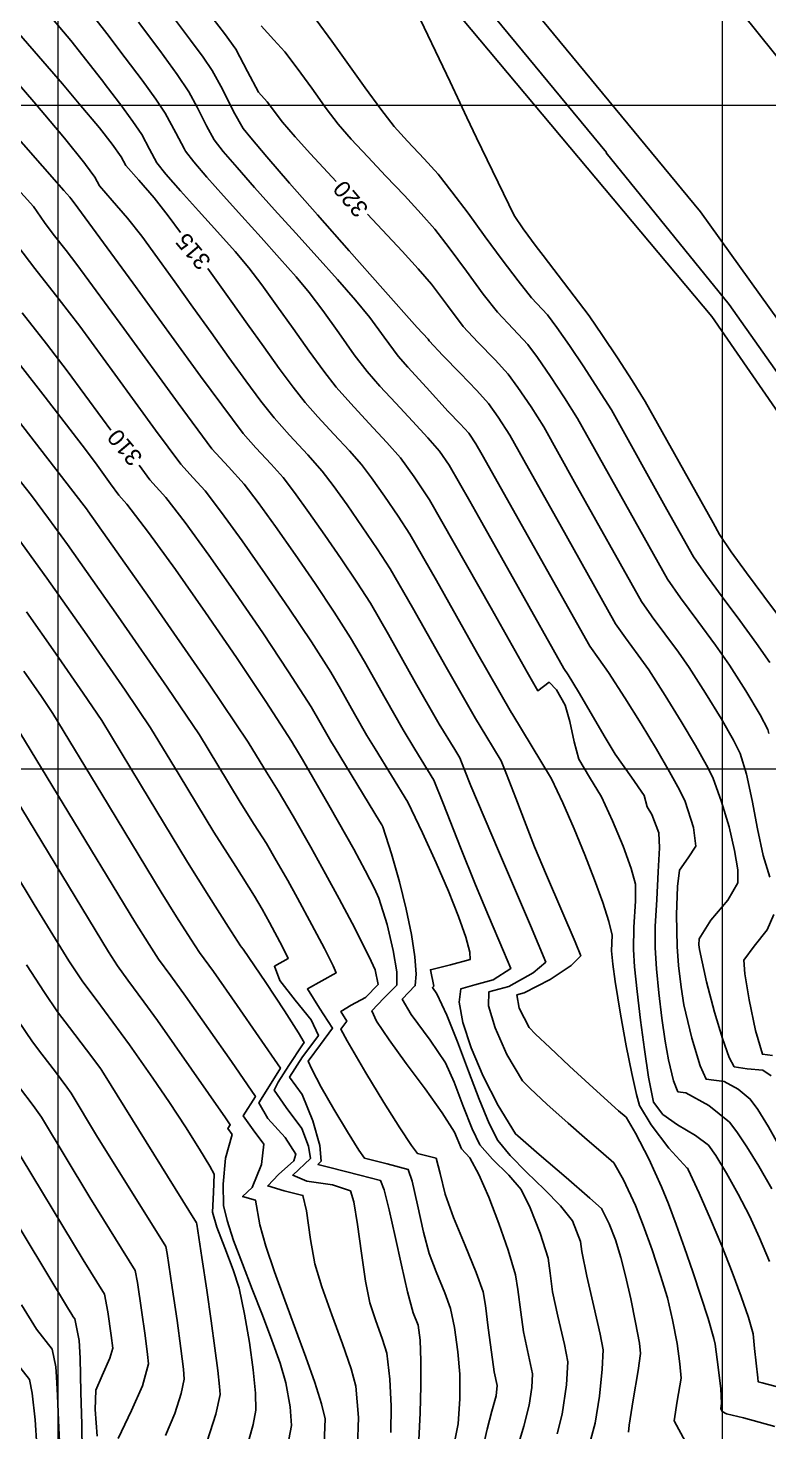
# Model space of a CAD drawing. Extents: x 62405 to 62842, y 108162 to 109685.
# Drawn here: x 62498.9 to 62526.8, y 108550 to 108602.9 of the extents above; entities that cross this region are included whole.
import ezdxf
from ezdxf.enums import TextEntityAlignment as Align

# ---------------------------------------------------------------- set-up
doc = ezdxf.new("R2010")
doc.units = 0
doc.header["$LTSCALE"] = 0.999976
doc.header["$MEASUREMENT"] = 0
for name, color, linetype in [('Bâti', 7, 'Continuous'), ('coordinate', 2, 'Continuous'), ('curve livello 1 m', 2, 'Continuous'), ('curve livello 1m', 2, 'Continuous'), ('curve livello 5 m', 7, 'Continuous'), ('curve livello 5m', 7, 'Continuous'), ('Strade', 7, 'Continuous')]:
    doc.layers.add(name, color=color, linetype=linetype)
doc.styles.add('ARIAL', font='arial.ttf')

msp = doc.modelspace()

# ---------------------------------------------------------------- linework, layer by layer
at = {"layer": 'Bâti', "linetype": 'Continuous'}
for p, q in [((62520.642, 108598.213), (62515.989, 108603.848)), ((62524.618, 108592.042), (62515.231, 108603.235)), ((62520.635, 108598.208), (62525.27, 108592.494)), ((62525.27, 108592.494), (62529.116, 108587.012)), ((62528.423, 108586.509), (62524.618, 108592.042)), ((62528.423, 108586.509), (62524.618, 108592.042))]:
    msp.add_line(p, q, dxfattribs=at)
at = {"layer": 'coordinate', "linetype": 'Continuous', "lineweight": 0}
for p, q in [((62500, 108634.678), (62500, 108487.501)), ((62525, 108634.678), (62525, 108487.501)), ((62446.133, 108600), (62561.886, 108600)), ((62418.386, 108575), (62561.886, 108575))]:
    msp.add_line(p, q, dxfattribs=at)
at = {"layer": 'curve livello 1 m'}
for p, q in [((62501.745, 108600.83), (62502.318, 108600.072)), ((62501.014, 108597.802), (62500.242, 108598.761))]:
    msp.add_line(p, q, dxfattribs=at)
at = {"layer": 'curve livello 1 m', "flags": 128}
for points in [[(62499.477, 108603.626), (62499.658, 108603.417), (62500.479, 108602.437), (62501.091, 108601.673), (62501.728, 108600.852), (62501.745, 108600.83)], [(62500.242, 108598.761), (62499.169, 108600.042), (62497.525, 108601.937)], [(62496.374, 108601.169), (62500.224, 108596.783), (62500.444, 108596.539), (62500.485, 108596.479), (62500.608, 108596.321), (62502.822, 108593.303), (62505.37, 108589.788), (62506.966, 108587.638), (62507.447, 108587.099), (62508.027, 108586.482), (62508.479, 108585.972), (62508.909, 108585.407), (62509.447, 108584.665), (62510.047, 108583.811), (62510.663, 108582.912), (62511.249, 108582.034), (62511.76, 108581.241), (62512.442, 108580.061), (62513.463, 108578.246), (62514.352, 108576.691), (62514.936, 108575.735), (62515.126, 108575.424), (62515.306, 108574.972), (62515.543, 108574.371), (62516.583, 108571.922), (62517.792, 108569.109), (62518.362, 108567.729), (62517.89, 108567.32), (62516.97, 108566.813), (62516.22, 108566.603), (62516.21, 108566.082), (62516.457, 108565.245), (62516.901, 108564.252), (62517.484, 108563.257), (62517.771, 108562.971), (62518.407, 108562.378), (62519.201, 108561.656), (62519.82, 108561.119), (62520.54, 108560.504), (62520.919, 108560.168), (62521.288, 108559.523), (62521.738, 108558.565), (62522.029, 108557.825), (62522.363, 108556.889), (62522.685, 108555.92), (62522.939, 108555.082), (62523.137, 108554.249), (62523.31, 108553.358), (62523.412, 108552.598), (62523.453, 108552.052), (62523.307, 108551.185), (62523.199, 108550.445), (62523.621, 108549.654)], [(62502.318, 108600.072), (62502.327, 108600.06), (62502.824, 108599.38), (62503.154, 108598.899), (62503.446, 108598.345), (62503.721, 108597.829), (62504.061, 108597.402), (62504.616, 108596.769), (62505.295, 108596.015), (62506.009, 108595.224), (62506.668, 108594.483), (62507.181, 108593.875), (62507.672, 108593.232), (62508.244, 108592.444), (62508.853, 108591.587), (62509.457, 108590.74), (62510.01, 108589.979), (62510.47, 108589.383), (62511.019, 108588.761), (62511.707, 108588.024), (62512.382, 108587.301), (62512.892, 108586.717), (62513.414, 108585.997), (62513.984, 108585.141), (62516.312, 108581.056), (62517.666, 108578.645), (62518.06, 108577.944), (62518.493, 108578.266), (62518.763, 108577.983), (62519.092, 108577.405), (62519.269, 108576.793), (62519.428, 108576.019), (62519.609, 108575.371), (62520.012, 108574.695), (62520.463, 108573.954), (62520.88, 108573.044), (62521.271, 108572.09), (62521.577, 108571.246), (62521.737, 108570.666), (62521.737, 108570.017), (62521.681, 108569.043), (62521.66, 108568.204), (62521.708, 108567.544), (62521.803, 108566.617), (62521.931, 108565.541), (62522.077, 108564.43), (62522.229, 108563.399), (62522.413, 108562.458), (62522.773, 108561.984), (62523.321, 108561.596), (62523.995, 108561.191), (62524.49, 108560.827), (62524.769, 108560.44), (62525.167, 108559.784), (62525.61, 108558.984), (62526.027, 108558.165), (62526.402, 108557.347), (62526.784, 108556.445)], [(62504.758, 108598.344), (62504.802, 108598.261), (62505.115, 108597.861), (62505.606, 108597.288), (62506.226, 108596.591), (62506.922, 108595.819), (62507.645, 108595.02), (62508.343, 108594.241), (62508.965, 108593.531), (62509.461, 108592.939), (62509.97, 108592.261), (62510.568, 108591.424), (62511.156, 108590.601), (62511.638, 108589.965), (62512.114, 108589.419), (62512.712, 108588.774), (62513.345, 108588.101), (62513.924, 108587.474), (62514.362, 108586.965), (62514.726, 108586.442), (62515.499, 108585.083), (62515.95, 108584.282), (62517.318, 108581.846), (62519.037, 108578.785), (62519.208, 108578.548), (62519.599, 108577.909), (62520.077, 108577.085), (62520.563, 108576.246), (62520.977, 108575.563), (62521.593, 108574.686), (62522.067, 108573.999), (62522.174, 108573.575), (62522.352, 108573.28), (62522.617, 108572.596), (62522.637, 108572.024), (62522.599, 108571.129), (62522.537, 108570.087), (62522.486, 108569.072), (62522.481, 108568.26), (62522.532, 108567.478), (62522.62, 108566.565), (62522.732, 108565.62), (62522.856, 108564.746), (62522.98, 108564.044), (62523.176, 108563.26), (62523.338, 108562.843), (62523.63, 108562.807), (62524.496, 108562.33), (62525.276, 108561.698), (62525.556, 108561.339), (62525.933, 108560.771), (62526.379, 108560.04), (62526.869, 108559.192)], [(62526.987, 108550.243), (62525.81, 108550.561), (62525.81, 108550.561), (62525.169, 108550.711), (62525.001, 108550.799), (62524.946, 108550.902), (62524.979, 108551.112), (62524.948, 108551.651), (62524.857, 108552.477), (62524.734, 108553.341), (62524.734, 108553.341), (62524.688, 108553.557), (62524.47, 108554.3), (62524.202, 108555.149), (62523.902, 108556.056), (62523.587, 108556.971), (62523.274, 108557.842), (62522.98, 108558.622), (62522.722, 108559.259), (62522.722, 108559.259), (62522.241, 108560.313), (62521.744, 108561.285), (62521.382, 108561.883), (62521.382, 108561.883), (62521.097, 108562.13), (62520.15, 108562.987), (62519.26, 108563.804), (62518.509, 108564.505), (62517.976, 108565.015), (62517.742, 108565.259), (62517.742, 108565.259), (62517.363, 108565.991), (62517.276, 108566.491), (62517.276, 108566.491), (62517.552, 108566.569), (62518.526, 108567.076), (62519.313, 108567.594), (62519.678, 108567.968), (62519.678, 108567.968), (62519.472, 108568.485), (62518.97, 108569.652), (62518.387, 108571.003), (62517.936, 108572.072), (62517.936, 108572.072), (62517.619, 108572.881), (62517.232, 108573.897), (62516.884, 108574.807), (62516.684, 108575.301), (62516.684, 108575.301), (62516.104, 108576.264), (62515.712, 108576.905), (62514.612, 108578.832), (62513.347, 108581.079), (62512.501, 108582.541), (62512.501, 108582.541), (62512.016, 108583.291), (62511.457, 108584.122), (62510.886, 108584.946), (62510.363, 108585.675), (62509.95, 108586.221), (62509.95, 108586.221), (62509.407, 108586.832), (62508.711, 108587.573), (62508.134, 108588.22), (62508.134, 108588.22), (62507.642, 108588.848), (62507.068, 108589.619), (62506.436, 108590.493), (62505.767, 108591.432), (62505.082, 108592.397), (62504.403, 108593.349), (62503.753, 108594.251), (62503.152, 108595.063), (62502.622, 108595.747), (62502.622, 108595.747), (62502.042, 108596.405), (62501.558, 108596.964), (62501.558, 108596.964), (62501.383, 108597.293), (62501.039, 108597.769), (62501.014, 108597.802)], [(62498.138, 108597.22), (62499.076, 108596.183), (62499.489, 108595.582), (62499.824, 108595.145), (62500.304, 108594.53), (62500.713, 108594), (62502.484, 108591.586), (62504.522, 108588.775), (62505.798, 108587.056), (62506.416, 108586.377), (62507.008, 108585.724), (62507.534, 108585.033), (62508.192, 108584.126), (62508.925, 108583.083), (62509.677, 108581.984), (62510.394, 108580.91), (62511.018, 108579.941), (62511.538, 108579.042), (62512.315, 108577.661), (62512.992, 108576.477), (62513.436, 108575.749), (62514.148, 108574.584), (62514.516, 108573.673), (62515.154, 108572.042), (62515.713, 108570.633), (62516.204, 108569.475), (62516.777, 108568.144), (62517.047, 108567.491), (62516.388, 108567.058), (62515.686, 108566.876), (62515.163, 108566.715), (62515.101, 108566.217), (62515.24, 108565.453), (62515.55, 108564.499), (62516.004, 108563.431), (62516.572, 108562.324), (62517.226, 108561.255), (62517.305, 108561.182), (62518.109, 108560.482), (62519.129, 108559.61), (62520.025, 108558.842), (62520.457, 108558.453), (62520.754, 108557.871), (62520.981, 108557.262), (62521.19, 108556.606), (62521.365, 108555.915), (62521.561, 108555.045), (62521.745, 108554.148), (62521.885, 108553.375), (62521.927, 108552.992), (62521.834, 108552.342), (62521.649, 108551.241), (62521.499, 108550.288), (62521.471, 108550.018)], [(62498.492, 108594.684), (62499.128, 108593.854), (62500.042, 108592.686), (62500.819, 108591.679), (62502.146, 108589.87), (62503.674, 108587.763), (62504.63, 108586.474), (62505.093, 108585.965), (62505.537, 108585.476), (62506.159, 108584.659), (62506.936, 108583.587), (62507.802, 108582.354), (62508.692, 108581.055), (62509.539, 108579.786), (62510.277, 108578.641), (62510.634, 108578.024), (62511.167, 108577.076), (62511.632, 108576.263), (62511.937, 108575.764), (62513.17, 108573.744), (62513.725, 108572.595), (62514.242, 108571.46), (62514.698, 108570.392), (62515.074, 108569.443), (62515.349, 108568.663), (62515.503, 108568.106), (62515.515, 108567.822), (62514.777, 108567.629), (62514.019, 108567.436), (62514.146, 108566.817), (62514.098, 108566.768), (62514.257, 108566.534), (62514.635, 108565.73), (62515.04, 108564.72), (62515.454, 108563.624), (62515.857, 108562.561), (62516.233, 108561.649), (62516.561, 108561.009), (62517.018, 108560.439), (62517.637, 108559.811), (62518.308, 108559.166), (62518.92, 108558.544), (62519.364, 108557.984), (62519.668, 108557.204), (62519.72, 108556.826), (62519.912, 108555.903), (62520.174, 108554.756), (62520.408, 108553.718), (62520.517, 108553.12), (62520.491, 108552.398), (62520.383, 108551.376), (62520.227, 108550.361), (62520.227, 108550.361), (62520.058, 108549.758)], [(62515.893, 108548.986), (62516.153, 108550.133), (62516.153, 108550.133), (62516.338, 108550.81), (62516.494, 108551.388), (62516.494, 108551.388), (62516.535, 108551.775), (62516.423, 108552.295), (62516.314, 108553.033), (62516.197, 108553.952), (62516.088, 108554.797), (62516.002, 108555.312), (62516.002, 108555.312), (62515.745, 108556.042), (62515.331, 108557.054), (62514.895, 108558.114), (62514.569, 108558.991), (62514.569, 108558.991), (62514.383, 108559.77), (62514.234, 108560.341), (62514.234, 108560.341), (62513.532, 108560.519), (62513.305, 108560.814), (62512.863, 108561.488), (62512.27, 108562.437), (62511.589, 108563.562), (62510.884, 108564.759), (62510.884, 108564.759), (62510.647, 108565.2), (62510.873, 108565.503), (62510.642, 108565.866), (62511.038, 108566.101), (62511.578, 108566.389), (62511.578, 108566.389), (62512.054, 108566.885), (62511.941, 108567.437), (62511.792, 108567.767), (62511.486, 108568.381), (62511.069, 108569.192), (62510.584, 108570.113), (62510.077, 108571.057), (62510.077, 108571.057), (62509.52, 108572.06), (62508.859, 108573.218), (62508.292, 108574.182), (62508.292, 108574.182), (62507.85, 108574.88), (62507.474, 108575.501), (62507.163, 108576.014), (62507.163, 108576.014), (62505.689, 108578.198), (62503.455, 108581.424), (62501.13, 108584.723), (62501.13, 108584.723), (62501.119, 108584.738), (62501.113, 108584.745), (62500.984, 108584.911), (62495.502, 108591.991)], [(62497.738, 108591.273), (62499.517, 108588.997), (62501.031, 108587.036), (62501.471, 108586.436), (62501.977, 108585.738), (62502.295, 108585.31), (62502.595, 108584.979), (62503.409, 108583.911), (62504.425, 108582.509), (62505.558, 108580.897), (62506.721, 108579.198), (62507.828, 108577.538), (62508.794, 108576.041), (62508.911, 108575.835), (62508.937, 108575.792), (62509.203, 108575.357), (62510.251, 108573.548), (62511.133, 108571.979), (62511.559, 108571.179), (62511.912, 108570.495), (62512.084, 108570.131), (62512.39, 108569.143), (62512.624, 108568.167), (62512.755, 108567.356), (62512.751, 108566.863), (62512.262, 108566.363), (62511.817, 108565.887), (62511.99, 108565.497), (62512.462, 108564.799), (62513.112, 108563.913), (62513.82, 108562.959), (62514.466, 108562.055), (62514.928, 108561.32), (62515.19, 108560.693), (62515.508, 108560.35), (62515.837, 108559.731), (62516.215, 108558.874), (62516.599, 108557.887), (62516.949, 108556.875), (62517.224, 108555.943), (62517.309, 108555.395), (62517.418, 108554.54), (62517.522, 108553.805), (62517.716, 108552.922), (62517.863, 108552.223), (62517.832, 108551.705), (62517.738, 108551.046), (62517.537, 108550.255), (62517.244, 108549.283)], [(62527.222, 108560.663), (62526.741, 108561.519), (62526.344, 108562.179), (62526.062, 108562.57), (62526.062, 108562.57), (62525.598, 108562.946), (62525.082, 108563.231), (62525.082, 108563.231), (62524.398, 108563.314), (62524.17, 108563.817), (62523.861, 108564.856), (62523.562, 108566.12), (62523.562, 108566.12), (62523.454, 108566.783), (62523.357, 108567.596), (62523.302, 108568.316), (62523.302, 108568.316), (62523.282, 108569.509), (62523.316, 108570.575), (62523.392, 108571.193), (62523.392, 108571.193), (62523.719, 108571.654), (62524.012, 108572.087), (62524.012, 108572.087), (62523.92, 108572.791), (62523.612, 108573.77), (62523.612, 108573.77), (62523.397, 108574.213), (62523.022, 108574.895), (62522.527, 108575.745), (62521.953, 108576.698), (62521.339, 108577.685), (62520.726, 108578.639), (62520.726, 108578.639), (62520.363, 108579.142), (62520.015, 108579.625), (62520.015, 108579.625), (62515.967, 108586.831), (62515.735, 108587.249), (62515.491, 108587.612)], [(62514.861, 108549.337), (62515.06, 108550.338), (62515.123, 108551.282), (62515.125, 108552.209), (62515.125, 108552.209), (62515.05, 108553.053), (62514.922, 108553.969), (62514.78, 108554.682), (62514.78, 108554.682), (62514.564, 108555.272), (62514.234, 108556.068), (62513.972, 108556.758), (62513.972, 108556.758), (62513.763, 108557.562), (62513.535, 108558.583), (62513.329, 108559.482), (62513.186, 108559.922), (62513.186, 108559.922), (62512.395, 108560.133), (62511.541, 108560.34), (62511.541, 108560.34), (62511.322, 108560.649), (62510.893, 108561.336), (62510.383, 108562.193), (62510.383, 108562.193), (62509.914, 108563.022), (62509.555, 108563.691), (62509.414, 108563.997), (62509.414, 108563.997), (62509.88, 108564.619), (62510.337, 108565.234), (62509.843, 108565.994), (62509.393, 108566.717), (62509.393, 108566.717), (62509.929, 108567.017), (62510.472, 108567.319), (62510.472, 108567.319), (62510.355, 108567.588), (62510.029, 108568.235), (62509.562, 108569.128), (62509.022, 108570.136), (62509.022, 108570.136), (62508.655, 108570.796), (62508.219, 108571.559), (62507.846, 108572.194), (62507.846, 108572.194), (62507.39, 108572.915), (62506.859, 108573.751), (62506.859, 108573.751), (62506.02, 108575.139), (62505.324, 108576.284), (62505.324, 108576.284), (62504.111, 108578.082), (62502.271, 108580.738), (62500.357, 108583.455), (62499.649, 108584.432), (62499.006, 108585.299), (62499.006, 108585.299), (62498.254, 108586.252)], [(62498.173, 108584.134), (62499.583, 108582.186), (62499.583, 108582.186), (62501.087, 108580.053), (62502.532, 108577.966), (62503.485, 108576.554), (62504.565, 108574.777), (62505.868, 108572.623), (62506.692, 108571.325), (62507.4, 108570.206), (62507.685, 108569.717), (62507.966, 108569.215), (62508.451, 108568.299), (62508.664, 108567.858), (62508.145, 108567.568), (62508.355, 108567.035), (62508.935, 108566.299), (62509.535, 108565.547), (62509.802, 108564.965), (62509.555, 108564.628), (62509.202, 108564.161), (62508.72, 108563.389), (62509.192, 108562.736), (62509.596, 108561.749), (62509.86, 108560.818), (62509.904, 108560.225), (62509.783, 108560.11), (62510.235, 108559.986), (62511.36, 108559.703), (62512.138, 108559.504), (62512.273, 108559.149), (62512.463, 108558.394), (62512.687, 108557.396), (62512.926, 108556.314), (62513.162, 108555.304), (62513.374, 108554.524), (62513.558, 108554.051), (62513.637, 108553.488), (62513.659, 108552.708), (62513.655, 108551.768), (62513.629, 108550.746), (62513.583, 108549.719)], [(62518.886, 108584.217), (62520.993, 108580.465), (62521.366, 108579.937), (62521.846, 108579.291), (62522.244, 108578.731), (62522.858, 108577.772), (62523.463, 108576.79), (62524.002, 108575.881), (62524.416, 108575.143), (62524.648, 108574.674), (62524.978, 108573.768), (62525.259, 108572.824), (62525.47, 108571.935), (62525.587, 108571.199), (62525.59, 108570.709), (62525.212, 108570.06), (62524.578, 108569.308), (62524.13, 108568.602), (62524.123, 108568.372), (62524.143, 108568.196), (62524.415, 108566.989), (62524.714, 108565.839), (62525.009, 108564.85), (62525.267, 108564.13), (62525.458, 108563.784), (62525.947, 108563.713), (62526.533, 108563.654), (62526.848, 108563.441)], [(62498.719, 108578.681), (62499.375, 108577.735), (62499.808, 108577.093), (62501.656, 108574.052), (62503.886, 108570.366), (62504.467, 108569.436), (62505.002, 108568.592), (62505.33, 108568.087), (62505.855, 108567.372), (62506.748, 108566.095), (62508.372, 108563.726), (62507.964, 108563.072), (62507.558, 108562.421), (62507.906, 108561.834), (62508.554, 108561.119), (62508.954, 108560.493), (62508.885, 108560.239), (62508.304, 108559.724), (62507.894, 108559.3), (62508.51, 108559.117), (62509.222, 108558.937), (62509.351, 108558.355), (62509.504, 108557.284), (62509.666, 108556.362), (62509.931, 108555.5), (62510.31, 108554.443), (62510.71, 108553.356), (62511.043, 108552.406), (62511.217, 108551.76), (62511.312, 108550.575), (62511.277, 108549.472)], [(62497.969, 108577.363), (62500.201, 108573.69), (62502.895, 108569.237), (62503.428, 108568.388), (62503.785, 108567.834), (62504.243, 108567.207), (62504.799, 108566.45), (62504.799, 108566.45), (62506.527, 108563.981), (62507.43, 108562.663), (62506.977, 108561.938), (62507.349, 108561.414), (62507.753, 108560.865), (62507.661, 108560.102), (62507.31, 108559.237), (62506.949, 108558.896), (62507.432, 108558.763), (62507.594, 108557.826), (62507.829, 108557.023), (62508.154, 108556.059), (62508.536, 108554.999), (62508.938, 108553.909), (62509.326, 108552.852), (62509.664, 108551.893), (62509.919, 108551.096), (62510.055, 108550.525), (62510.055, 108550.525), (62510.024, 108549.586)], [(62508.638, 108549.478), (62508.793, 108550.271), (62508.793, 108550.271), (62508.737, 108550.981), (62508.572, 108551.883), (62508.572, 108551.883), (62508.36, 108552.616), (62508.056, 108553.483), (62507.696, 108554.432), (62507.313, 108555.41), (62506.941, 108556.364), (62506.614, 108557.242), (62506.366, 108557.991), (62506.23, 108558.559), (62506.23, 108558.559), (62506.218, 108559.363), (62506.308, 108560.341), (62506.308, 108560.341), (62506.553, 108561.238), (62506.396, 108561.454), (62506.487, 108561.601), (62506.305, 108561.867), (62503.744, 108565.529), (62503.229, 108566.233), (62502.626, 108567.047), (62502.239, 108567.58), (62502.239, 108567.58), (62501.905, 108568.109), (62498.386, 108573.913)], [(62497.505, 108572.542), (62499.099, 108569.901), (62500.408, 108567.777), (62500.932, 108566.981), (62501.438, 108566.313), (62502.688, 108564.607), (62503.576, 108563.351), (62504.204, 108562.44), (62504.798, 108561.524), (62505.326, 108560.682), (62505.712, 108560.044), (62505.875, 108559.735), (62505.852, 108559.054), (62505.813, 108558.313), (62505.978, 108557.749), (62506.278, 108556.963), (62506.596, 108556.136), (62506.818, 108555.45), (62507.028, 108554.466), (62507.212, 108553.403), (62507.353, 108552.374), (62507.436, 108551.487), (62507.447, 108550.854), (62507.343, 108550.312), (62507.12, 108549.493)], [(62498.2, 108565.971), (62499.043, 108564.729), (62499.397, 108564.255), (62499.905, 108563.591), (62500.337, 108563.018), (62500.5, 108562.787), (62501.457, 108561.202), (62504.059, 108557.01), (62504.106, 108556.754), (62504.305, 108555.466), (62504.485, 108554.235), (62504.63, 108553.174), (62504.725, 108552.397), (62504.754, 108552.018), (62504.634, 108551.474), (62504.401, 108550.726), (62504.046, 108549.903)], [(62502.267, 108549.789), (62502.774, 108550.845), (62503.18, 108551.767), (62503.18, 108551.767), (62503.407, 108552.601), (62503.377, 108552.949), (62503.284, 108553.669), (62503.149, 108554.619), (62502.99, 108555.654), (62502.99, 108555.654), (62502.906, 108556.114), (62501.202, 108558.859), (62499.375, 108561.886), (62499.063, 108562.327), (62498.548, 108563.007)], [(62501.482, 108549.873), (62501.402, 108550.875), (62501.421, 108551.605), (62501.421, 108551.605), (62501.66, 108552.152), (62501.959, 108552.809), (62501.959, 108552.809), (62502.061, 108553.183), (62502.006, 108553.663), (62501.874, 108554.553), (62501.874, 108554.553), (62501.753, 108555.218), (62500.947, 108556.516), (62498.25, 108560.985)], [(62500.917, 108549.271), (62500.897, 108550.314), (62500.867, 108551.532), (62500.83, 108552.814), (62500.83, 108552.814), (62500.801, 108553.473), (62500.63, 108554.296), (62500.575, 108554.366), (62500.522, 108554.452), (62500.36, 108554.722), (62497.125, 108560.084)], [(62498.432, 108552.647), (62498.929, 108552.006), (62499.034, 108551.496), (62499.137, 108550.489), (62499.2, 108549.509), (62499.216, 108548.709), (62499.179, 108548.242), (62498.77, 108547.54)]]:
    msp.add_lwpolyline(points, dxfattribs=at)
at = {"layer": 'curve livello 1m'}
msp.add_line((62520.001, 108592.062), (62518.264, 108594.332), dxfattribs=at)
at = {"layer": 'curve livello 1m', "flags": 128}
for points in [[(62484.084, 108620.328), (62485.561, 108619.011), (62486.119, 108618.502), (62489.967, 108614.852), (62490.095, 108614.731), (62490.105, 108614.722), (62490.115, 108614.713), (62490.181, 108614.651), (62498.14, 108607.08), (62498.645, 108606.535), (62499.268, 108605.836), (62499.902, 108605.105), (62500.439, 108604.464), (62501.12, 108603.616), (62501.835, 108602.701), (62502.535, 108601.786), (62503.169, 108600.937), (62503.687, 108600.22), (62504.04, 108599.702), (62504.432, 108598.956), (62504.758, 108598.344)], [(62511.936, 108606.747), (62512.145, 108606.059), (62512.474, 108605.265), (62512.862, 108604.497), (62513.247, 108603.891), (62513.367, 108603.788), (62514.761, 108600.876), (62515.127, 108600.102), (62515.393, 108599.537), (62515.756, 108598.77), (62517.171, 108595.843), (62517.506, 108595.347), (62517.999, 108594.676), (62518.264, 108594.332)], [(62515.491, 108587.612), (62515.466, 108587.648), (62515.138, 108587.997), (62514.693, 108588.469), (62514.693, 108588.469), (62513.871, 108589.363), (62513.172, 108590.133), (62512.806, 108590.547), (62512.806, 108590.547), (62512.282, 108591.261), (62511.74, 108592.003), (62511.74, 108592.003), (62511.195, 108592.657), (62510.519, 108593.432), (62509.757, 108594.287), (62508.952, 108595.178), (62508.152, 108596.063), (62507.4, 108596.9), (62506.741, 108597.646), (62506.221, 108598.258), (62505.884, 108598.694), (62505.884, 108598.694), (62505.591, 108599.221), (62505.244, 108599.92), (62504.925, 108600.504), (62504.925, 108600.504), (62504.482, 108601.156), (62503.83, 108602.058), (62503.033, 108603.125)], [(62504.421, 108603.199), (62504.995, 108602.447), (62505.47, 108601.805), (62505.811, 108601.307), (62506.194, 108600.603), (62506.612, 108599.762), (62506.966, 108599.127), (62507.256, 108598.764), (62507.858, 108598.055), (62508.714, 108597.068), (62509.766, 108595.866), (62510.956, 108594.515), (62512.229, 108593.082), (62513.525, 108591.631), (62513.931, 108591.19), (62513.978, 108591.127), (62514.491, 108590.567), (62515.137, 108589.902), (62515.761, 108589.259), (62516.207, 108588.761), (62516.571, 108588.246), (62517.009, 108587.568), (62517.706, 108586.318), (62518.886, 108584.217)], [(62507.646, 108602.993), (62508.129, 108602.463), (62508.543, 108602.006), (62509.01, 108601.392), (62509.553, 108600.634), (62510.093, 108599.88), (62510.553, 108599.278), (62511.042, 108598.718), (62511.661, 108598.049), (62512.348, 108597.324), (62513.039, 108596.594), (62513.671, 108595.913), (62514.183, 108595.33), (62514.732, 108594.624), (62515.373, 108593.751), (62516.008, 108592.886), (62516.539, 108592.206), (62517.136, 108591.576), (62517.687, 108590.988), (62518.046, 108590.5), (62518.537, 108589.786), (62519.07, 108588.978), (62519.558, 108588.205), (62521.182, 108585.291), (62522.949, 108582.145), (62523.437, 108581.443), (62524.088, 108580.563), (62524.752, 108579.666), (62525.28, 108578.914), (62525.892, 108577.945), (62526.426, 108577.045), (62526.72, 108576.483), (62526.761, 108576.341)], [(62509.718, 108603.219), (62510.309, 108602.409), (62510.938, 108601.527), (62511.565, 108600.648), (62512.15, 108599.847), (62512.654, 108599.2), (62513.159, 108598.639), (62513.787, 108597.977), (62514.309, 108597.4), (62514.832, 108596.739), (62515.437, 108595.929), (62516.082, 108595.047), (62516.723, 108594.171), (62517.317, 108593.378), (62517.82, 108592.746), (62518.427, 108592.102), (62518.78, 108591.628), (62519.254, 108590.947), (62519.793, 108590.146), (62520.338, 108589.309), (62520.832, 108588.523), (62522.92, 108584.778), (62523.927, 108582.985), (62524.386, 108582.318), (62524.997, 108581.484), (62525.665, 108580.586), (62526.297, 108579.726), (62526.798, 108579.005)], [(62520.001, 108592.062), (62520.502, 108591.326), (62521.062, 108590.483), (62521.61, 108589.635), (62522.107, 108588.842), (62524.658, 108584.265), (62524.905, 108583.825), (62525.344, 108583.181), (62525.921, 108582.386), (62526.571, 108581.51), (62527.231, 108580.623), (62527.834, 108579.795), (62528.316, 108579.097), (62528.792, 108578.292), (62528.928, 108577.724), (62529.066, 108577.138), (62529.464, 108576.355), (62529.986, 108575.466), (62530.364, 108574.711), (62530.632, 108573.852), (62530.868, 108572.902), (62531.029, 108572.074)]]:
    msp.add_lwpolyline(points, dxfattribs=at)
at = {"layer": 'curve livello 5 m'}
msp.add_line((62500.803, 108600.051), (62500.169, 108600.808), dxfattribs=at)
at = {"layer": 'curve livello 5 m', "flags": 128}
for points in [[(62500.169, 108600.808), (62498.527, 108602.701)], [(62504.613, 108595.206), (62504.154, 108595.827), (62503.624, 108596.511), (62503.624, 108596.511), (62503.044, 108597.169), (62502.56, 108597.728), (62502.56, 108597.728), (62502.385, 108598.057), (62502.041, 108598.533), (62501.562, 108599.145), (62501.562, 108599.145), (62500.803, 108600.051)], [(62527.228, 108551.691), (62526.504, 108551.878), (62526.363, 108551.915), (62526.345, 108552.073), (62526.224, 108553.177), (62526.163, 108553.733), (62525.987, 108554.34), (62525.717, 108555.129), (62525.377, 108556.047), (62524.986, 108557.039), (62524.566, 108558.051), (62524.139, 108559.029), (62523.725, 108559.918), (62523.704, 108559.955), (62523.68, 108559.971), (62522.992, 108560.721), (62522.33, 108561.594), (62521.892, 108562.328), (62521.773, 108562.741), (62521.6, 108563.526), (62521.394, 108564.573), (62521.179, 108565.768), (62520.975, 108567), (62520.888, 108567.643), (62520.839, 108568.149), (62520.857, 108568.737), (62520.731, 108569.256), (62520.505, 108569.969), (62520.199, 108570.823), (62519.833, 108571.767), (62519.427, 108572.751), (62519, 108573.721), (62518.573, 108574.627), (62517.082, 108577.104), (62517.073, 108577.119), (62515.76, 108579.417), (62514.251, 108582.097), (62513.243, 108583.841), (62512.8, 108584.522), (62512.291, 108585.269), (62511.803, 108585.959), (62511.421, 108586.469), (62510.975, 108586.98), (62510.384, 108587.612), (62509.782, 108588.257), (62509.302, 108588.801), (62508.855, 108589.375), (62508.329, 108590.087), (62507.749, 108590.893), (62507.139, 108591.75), (62506.525, 108592.614), (62505.642, 108593.844)], [(62498.659, 108592.176), (62499.572, 108591.007), (62500.35, 108590), (62501.677, 108588.191), (62501.985, 108587.765)], [(62503.052, 108586.444), (62503.462, 108585.892), (62503.462, 108585.892), (62504.066, 108585.228), (62504.784, 108584.285), (62505.681, 108583.048), (62506.68, 108581.625), (62507.706, 108580.127), (62508.683, 108578.662), (62509.536, 108577.341), (62509.536, 108577.341), (62509.871, 108576.755), (62510.271, 108576.049), (62510.271, 108576.049), (62510.437, 108575.778), (62512.109, 108573.04), (62512.189, 108572.9), (62512.228, 108572.824), (62512.561, 108571.804), (62512.859, 108570.752), (62513.111, 108569.72), (62513.307, 108568.761), (62513.435, 108567.926), (62513.486, 108567.268), (62513.448, 108566.84), (62513.448, 108566.84), (62512.957, 108566.327), (62513.296, 108565.755), (62514.01, 108564.788), (62514.593, 108563.927), (62514.593, 108563.927), (62514.915, 108563.209), (62515.259, 108562.307), (62515.591, 108561.447), (62515.875, 108560.851), (62515.875, 108560.851), (62516.353, 108560.303), (62516.968, 108559.707), (62517.436, 108559.167), (62517.436, 108559.167), (62517.776, 108558.478), (62518.15, 108557.517), (62518.446, 108556.573), (62518.446, 108556.573), (62518.527, 108556.006), (62518.621, 108555.315), (62518.621, 108555.315), (62518.818, 108554.39), (62519.063, 108553.322), (62519.19, 108552.672), (62519.19, 108552.672), (62519.139, 108551.805), (62518.983, 108550.703), (62518.983, 108550.703), (62518.785, 108549.96)], [(62498.81, 108580.918), (62499.903, 108579.367), (62500.954, 108577.85), (62501.647, 108576.824), (62501.647, 108576.824), (62503.11, 108574.415), (62504.877, 108571.494), (62504.877, 108571.494), (62505.681, 108570.208), (62506.421, 108569.04), (62506.876, 108568.341), (62506.876, 108568.341), (62506.911, 108568.293), (62506.97, 108568.208), (62507.828, 108566.956), (62508.522, 108565.894), (62509.055, 108565.057), (62509.267, 108564.696), (62509.267, 108564.696), (62509.205, 108564.613), (62508.69, 108563.838), (62508.295, 108563.205), (62508.139, 108562.905), (62508.139, 108562.905), (62508.59, 108562.252), (62509.183, 108561.462), (62509.183, 108561.462), (62509.434, 108560.799), (62509.503, 108560.334), (62509.503, 108560.334), (62508.839, 108559.705), (62509.373, 108559.476), (62510.336, 108559.335), (62511.011, 108559.111), (62511.011, 108559.111), (62511.132, 108558.694), (62511.271, 108557.839), (62511.421, 108556.771), (62511.579, 108555.715), (62511.737, 108554.897), (62511.737, 108554.897), (62511.949, 108554.254), (62512.22, 108553.514), (62512.379, 108552.995), (62512.379, 108552.995), (62512.488, 108552.014), (62512.54, 108550.998), (62512.536, 108550.017)], [(62522.372, 108580.73), (62522.846, 108580.089), (62523.356, 108579.4), (62523.762, 108578.822), (62523.762, 108578.822), (62524.376, 108577.858), (62524.961, 108576.895), (62525.428, 108576.084), (62525.684, 108575.579), (62525.684, 108575.579), (62525.919, 108574.806), (62526.131, 108573.818), (62526.336, 108572.751), (62526.551, 108571.74), (62526.79, 108570.921)], [(62526.941, 108569.523), (62526.692, 108568.936), (62526.692, 108568.936), (62526.211, 108568.327), (62525.82, 108567.802), (62525.82, 108567.802), (62525.853, 108567.286), (62526.013, 108566.304), (62526.251, 108565.149), (62526.251, 108565.149), (62526.518, 108564.255), (62526.893, 108564.209)], [(62498.813, 108567.618), (62499.496, 108566.579), (62499.987, 108565.855), (62499.987, 108565.855), (62500.432, 108565.261), (62501.069, 108564.427), (62501.611, 108563.709), (62501.611, 108563.709), (62501.626, 108563.688), (62501.712, 108563.545), (62505.213, 108557.906), (62505.222, 108557.855), (62505.417, 108556.607), (62505.601, 108555.376), (62505.767, 108554.217), (62505.908, 108553.188), (62506.016, 108552.344), (62506.082, 108551.741), (62506.1, 108551.436), (62506.1, 108551.436), (62505.938, 108550.698), (62505.622, 108549.684)], [(62498.699, 108545.99), (62499.184, 108546.728), (62499.72, 108547.53), (62500.099, 108548.207), (62500.105, 108548.23), (62500.104, 108548.281), (62500.066, 108549.389), (62500.024, 108550.464), (62499.982, 108551.406), (62499.945, 108552.113), (62499.917, 108552.485), (62499.779, 108553.151), (62499.187, 108553.903), (62498.623, 108554.825)]]:
    msp.add_lwpolyline(points, dxfattribs=at)
at = {"layer": 'curve livello 5m', "flags": 128}
for points in [[(62497.909, 108612.698), (62499.502, 108611.132), (62501.294, 108609.264), (62502.826, 108607.666), (62503.135, 108607.202), (62503.574, 108606.483), (62504.042, 108605.714), (62504.436, 108605.1), (62504.436, 108605.1), (62504.964, 108604.386), (62505.633, 108603.525), (62506.269, 108602.704), (62506.697, 108602.11), (62506.697, 108602.11), (62507.14, 108601.265), (62507.554, 108600.49), (62507.554, 108600.49), (62507.881, 108600.131), (62508.451, 108599.357), (62508.928, 108598.802), (62509.508, 108598.161), (62510.478, 108597.12)], [(62511.656, 108595.892), (62512.958, 108594.497), (62513.556, 108593.839), (62514.057, 108593.26), (62514.057, 108593.26), (62514.664, 108592.454), (62515.259, 108591.667), (62515.259, 108591.667), (62515.805, 108591.079), (62516.461, 108590.406), (62516.947, 108589.875), (62516.947, 108589.875), (62517.313, 108589.369), (62517.808, 108588.633), (62518.283, 108587.886), (62518.283, 108587.886), (62519.444, 108585.805), (62521.971, 108581.305), (62522.346, 108580.766), (62522.372, 108580.73)]]:
    msp.add_lwpolyline(points, dxfattribs=at)
at = {"layer": 'Strade', "linetype": 'Continuous', "flags": 128}
for points in [[(62490.266, 108633.674), (62490.381, 108633.547), (62495.573, 108630.227), (62503.081, 108625.033), (62510.962, 108618.738), (62518.006, 108612.044), (62524.466, 108605.084), (62530.1, 108598.06), (62534.28, 108592.248), (62535.713, 108590.207), (62537.329, 108587.882), (62542.387, 108580.75), (62547.672, 108573.468), (62554.369, 108564.095), (62559.483, 108557.245), (62561.502, 108554.718)], [(62556.907, 108550.066), (62553.964, 108553.96), (62549.12, 108560.369), (62542.669, 108569.606), (62537.389, 108577.165), (62532.362, 108584.423), (62529.353, 108588.776), (62524.187, 108595.986), (62517.766, 108603.766), (62510.975, 108610.819), (62503.339, 108617.66), (62495.918, 108623.366), (62490.266, 108627.089)]]:
    msp.add_lwpolyline(points, dxfattribs=at)

# ---------------------------------------------------------------- texts
at = {"layer": 'coordinate', "color": 1, "style": 'ARIAL'}
for s, p in [('320', (62510.784, 108597.224)), ('315', (62504.857, 108595.248)), ('310', (62502.284, 108587.863))]:
    msp.add_text(s, height=0.625, rotation=130.1521, dxfattribs=at).set_placement(p, align=Align.RIGHT)

doc.saveas('drawing.dxf')
